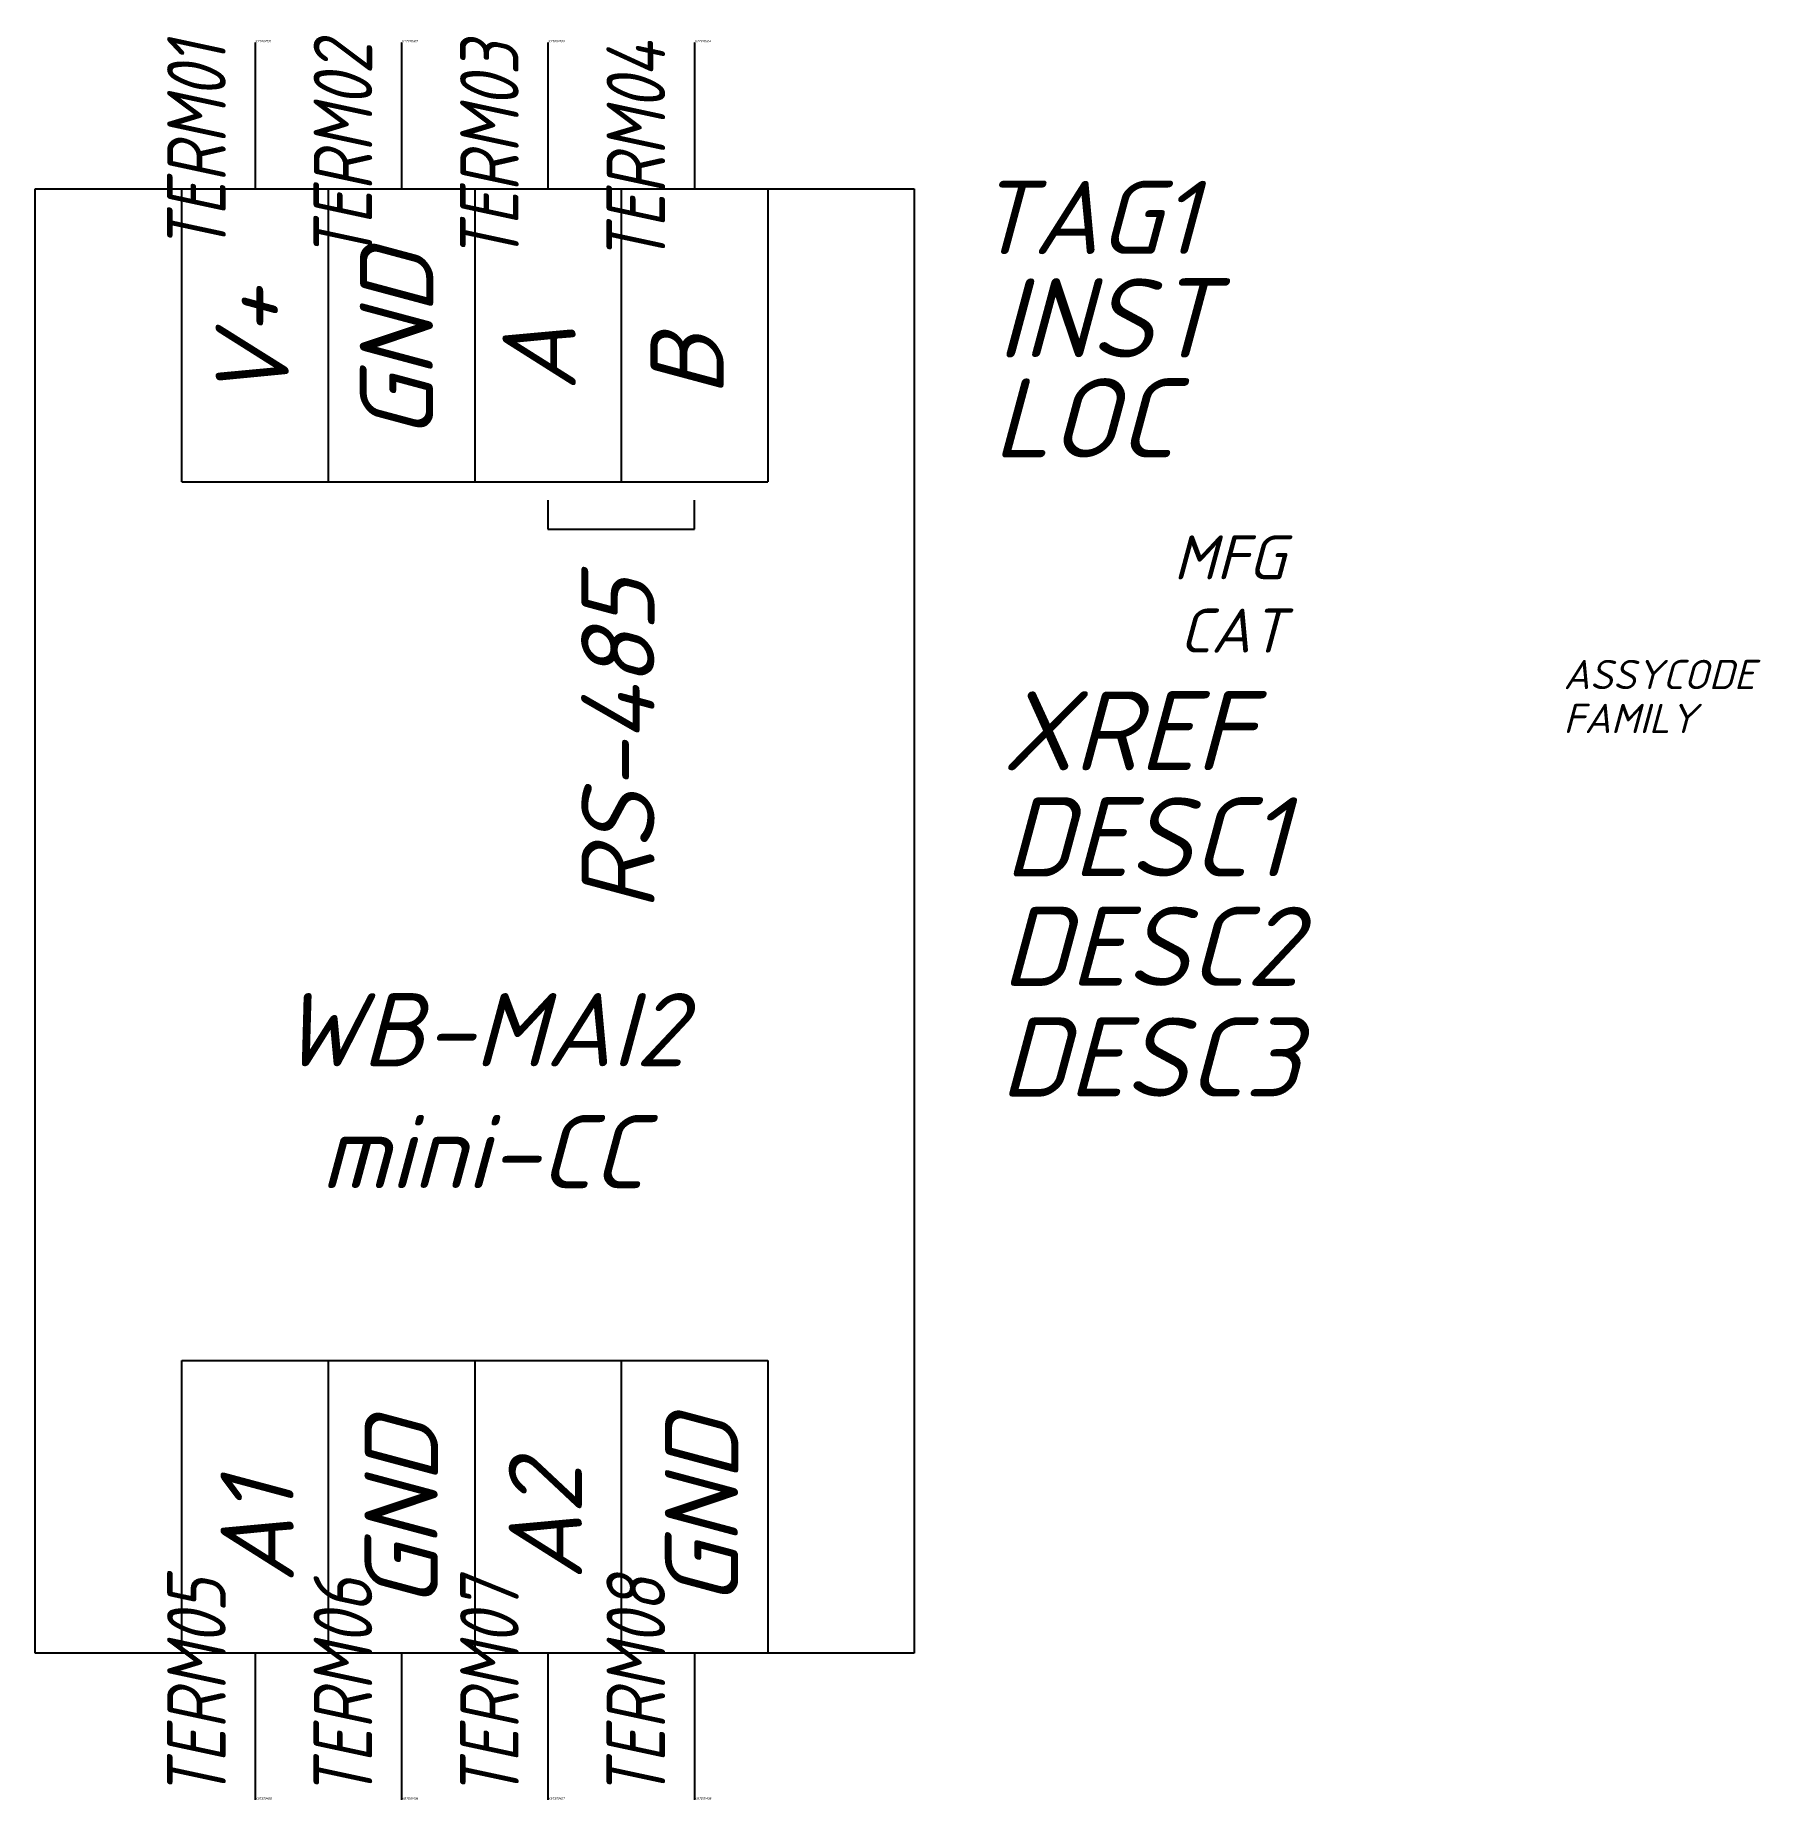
# Model space of a CAD drawing. Header units: millimetres. Extents: x -7.5 to 51.4, y -60 to 0.2.
import ezdxf
from ezdxf.enums import TextEntityAlignment as Align

# ---------------------------------------------------------------- set-up
doc = ezdxf.new("R2010")
doc.units = ezdxf.units.MM
doc.header["$LTSCALE"] = 6
doc.styles.add('WD_IEC', font='isocpeui.ttf', dxfattribs={"height": 2.5})
doc.styles.add('текст', font='isocpeui.ttf')

msp = doc.modelspace()

# ---------------------------------------------------------------- linework, layer by layer
for p, q in [((0, 0), (0, -5)), ((5, 0), (5, -5)), ((10, 0), (10, -5)), ((15, 0), (15, -5)), ((-7.5, -5), (22.5, -5)), ((-7.5, -55), (-7.5, -5)), ((-2.5, -15), (-2.5, -5)), ((2.5, -5), (2.5, -15)), ((7.5, -5), (7.5, -15)), ((12.5, -5), (12.5, -15)), ((17.5, -5), (17.5, -15)), ((22.5, -5), (22.5, -55)), ((-2.5, -15), (2.5, -15)), ((2.5, -15), (7.5, -15)), ((7.5, -15), (12.5, -15)), ((12.5, -15), (17.5, -15)), ((10, -15.625), (10, -16.625)), ((15, -16.625), (15, -15.625)), ((10, -16.625), (15, -16.625)), ((-2.5, -45), (2.5, -45)), ((-2.5, -55), (-2.5, -45)), ((2.5, -45), (7.5, -45)), ((2.5, -45), (2.5, -55)), ((7.5, -45), (12.5, -45)), ((7.5, -45), (7.5, -55)), ((12.5, -45), (17.5, -45)), ((12.5, -45), (12.5, -55)), ((17.5, -45), (17.5, -55)), ((22.5, -55), (-7.5, -55)), ((0, -55), (0, -60)), ((5, -55), (5, -60)), ((10, -55), (10, -60)), ((15, -55), (15, -60))]:
    msp.add_line(p, q)

# ---------------------------------------------------------------- texts
at = {"style": 'текст'}
for s, p in [('GND', (6.083, -13.561)), ('V+', (1.15, -12.355)), ('A', (10.946, -11.907)), ('B', (15.993, -12.09)), ('RS-485', (13.638, -29.645)), ('GND', (6.244, -53.472)), ('GND', (16.497, -53.397)), ('A2', (11.159, -52.504)), ('A1', (1.322, -52.612))]:
    msp.add_text(s, height=2.5, rotation=90, dxfattribs=at).set_placement(p)
at = {"insert": (-10.484, -32.458), "char_height": 2.5, "attachment_point": 1, "style": 'WD_IEC'}
msp.add_mtext_dynamic_manual_height_columns('\\pxqc;WB-MAI2\\Pmini-CC', width=36.49623, gutter_width=12.5, heights=[0], dxfattribs=at)
at = {"style": 'WD_IEC', "width": 0.8}
for tag, p in [('TERM01', (-1, 0)), ('TERM02', (4, 0)), ('TERM03', (9, 0)), ('TERM04', (14, 0))]:
    msp.add_attdef(tag, text='', height=2, rotation=90, dxfattribs=at).set_placement(p, align=Align.RIGHT)
at = {"style": 'WD_IEC', "flags": 1}
for tag, p, height in [('X2TERM01', (0, 0), 0.08), ('X2TERM02', (5, 0), 0.08), ('X2TERM03', (10, 0), 0.08), ('X2TERM04', (15, 0), 0.08), ('ASSYCODE', (44.661, -22.082), 1), ('FAMILY', (44.661, -23.582), 1), ('X8TERM05', (0, -60), 0.08), ('X8TERM06', (5, -60), 0.08), ('X8TERM07', (10, -60), 0.08), ('X8TERM08', (15, -60), 0.08)]:
    msp.add_attdef(tag, p, '', height=height, dxfattribs=at)
at = {"style": 'WD_IEC'}
msp.add_attdef('TAG1', (24.583, -7.226), 'A', height=2.5, dxfattribs=at)
for tag, p in [('INST', (32.782, -10.758)), ('LOC', (31.392, -14.171)), ('XREF', (34.029, -24.853)), ('DESC1', (35.264, -28.476)), ('DESC2', (35.661, -32.212)), ('DESC3', (35.661, -35.992))]:
    msp.add_attdef(tag, text='', height=2.7, dxfattribs=at).set_placement(p, align=Align.RIGHT)
at = {"style": 'WD_IEC', "flags": 9}
for tag, text, p in [('MFG', 'Wiren Board', (35.161, -18.332)), ('CAT', 'WB-MAI2-mini-CC', (35.161, -20.832))]:
    msp.add_attdef(tag, text=text, height=1.5, dxfattribs=at).set_placement(p, align=Align.RIGHT)
at = {"style": 'WD_IEC', "width": 0.8}
for tag, p in [('TERM05', (-1, -60)), ('TERM06', (4, -60)), ('TERM07', (9, -60)), ('TERM08', (14, -60))]:
    msp.add_attdef(tag, p, '', height=2, rotation=90, dxfattribs=at)

doc.saveas('drawing.dxf')
